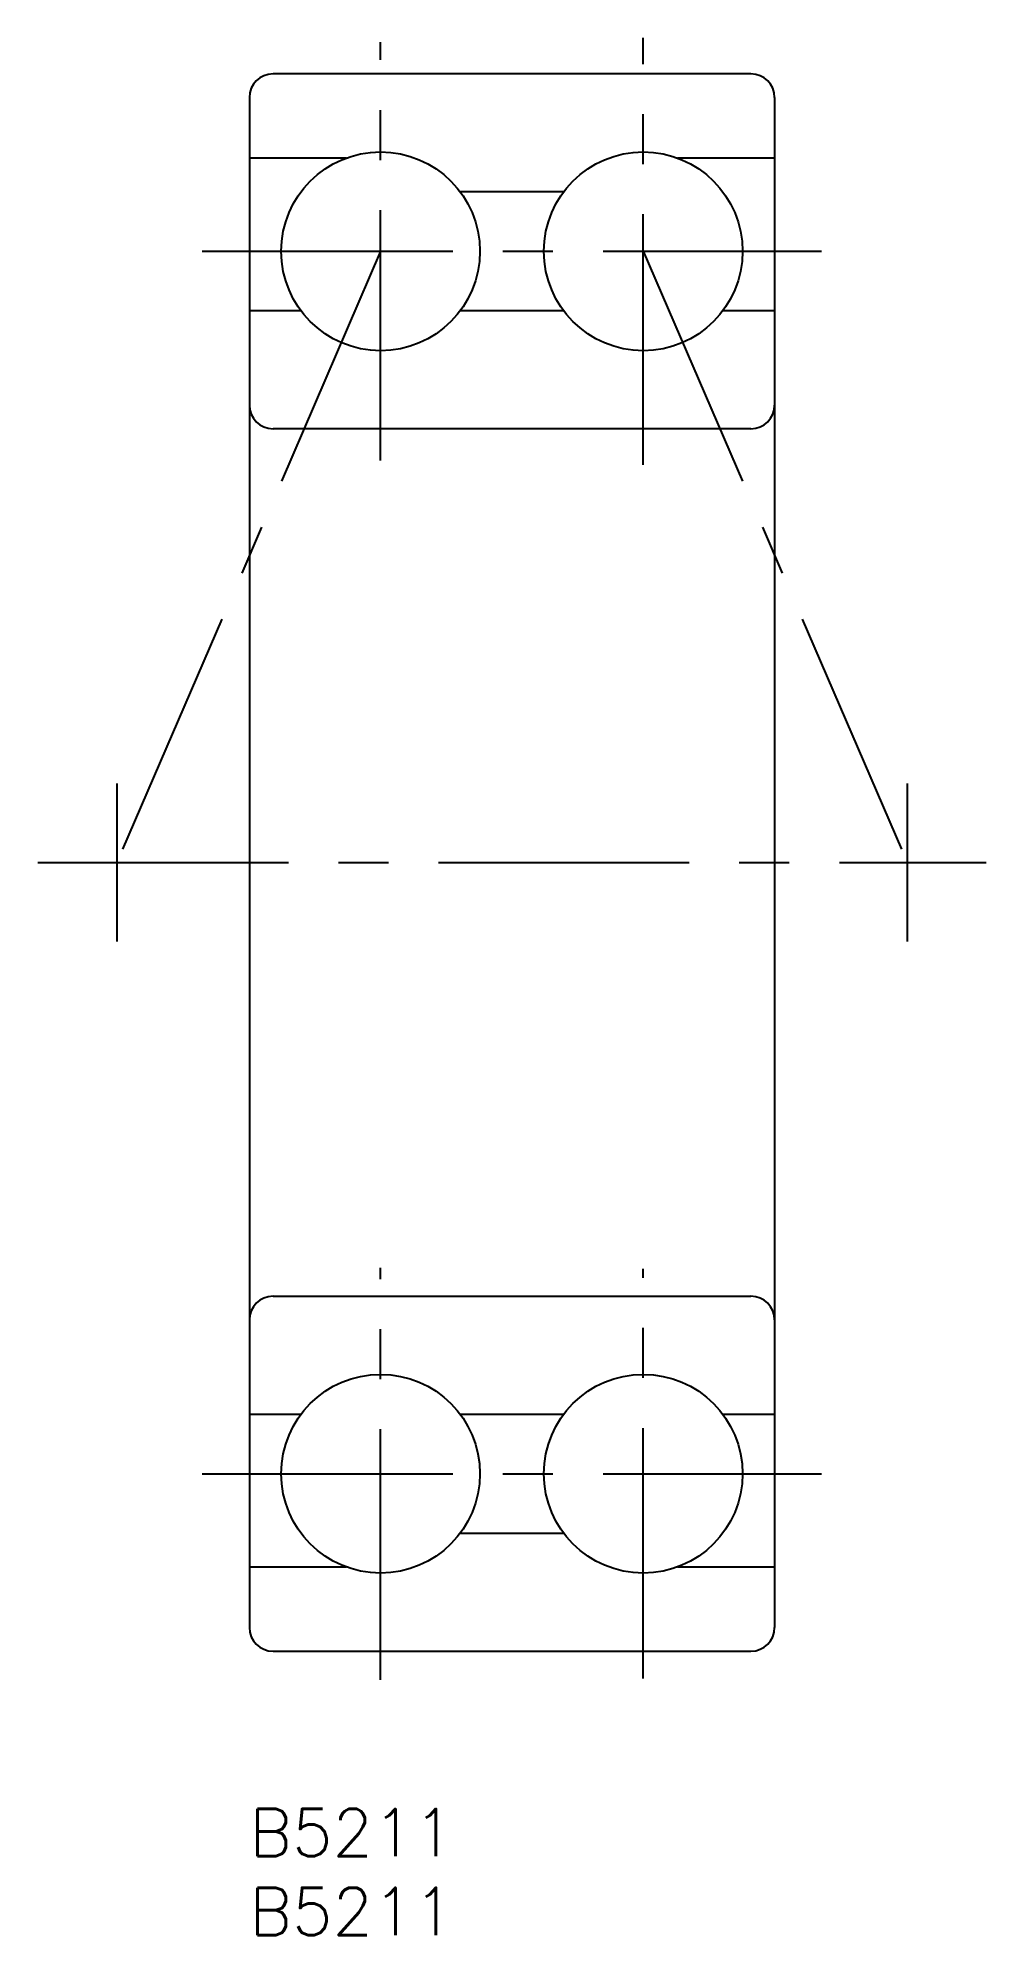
# Model space of a CAD drawing. Extents: x -13 to 47, y -8 to 112.
import ezdxf

# ---------------------------------------------------------------- set-up
doc = ezdxf.new("R2010")
doc.units = 0
doc.header["$LTSCALE"] = 0.5
doc.linetypes.add('CENTER', pattern=[50.8, 31.75, -6.35, 6.35, -6.35])
for name, color, linetype in [('MSM_CENTER', 1, 'CENTER'), ('MSM_CONTINUOUS', 7, 'CONTINUOUS'), ('MSM_PART_NUMBER', 7, 'CONTINUOUS')]:
    doc.layers.add(name, color=color, linetype=linetype)
doc.styles.get("Standard").update_dxf_attribs({"font": 'txt.shx', "height": 3, "bigfont": 'bigfont.shx'})

msp = doc.modelspace()

# ---------------------------------------------------------------- linework, layer by layer
at = {"layer": 'MSM_CENTER'}
for p, q in [((8.32, 85.48), (8.32, 112.02)), ((24.97, 85.22), (24.97, 112.28)), ((8.32, 98.75), (-8.4, 60)), ((-2.98, 98.75), (36.27, 98.75)), ((24.97, 98.75), (41.7, 60)), ((-8.4, 65), (-8.4, 55)), ((41.7, 65), (41.7, 55)), ((-13.4, 60), (46.7, 60)), ((8.32, 8.19), (8.32, 34.31)), ((24.97, 8.27), (24.97, 34.23)), ((-2.98, 21.25), (36.27, 21.25))]:
    msp.add_line(p, q, dxfattribs=at)
at = {"layer": 'MSM_CONTINUOUS'}
for p, q in [((31.8, 110), (1.5, 110)), ((0, 108.5), (0, 11.5)), ((33.3, 108.5), (33.3, 11.5)), ((6.15, 104.66), (0, 104.66)), ((33.3, 104.66), (27.15, 104.66)), ((19.93, 102.53), (13.36, 102.53)), ((3.28, 94.97), (0, 94.97)), ((19.93, 94.97), (13.36, 94.97)), ((33.3, 94.97), (30.01, 94.97)), ((31.8, 87.5), (1.5, 87.5)), ((1.5, 32.5), (31.8, 32.5)), ((0, 25.03), (3.28, 25.03)), ((13.36, 25.03), (19.93, 25.03)), ((30.01, 25.03), (33.3, 25.03)), ((13.36, 17.47), (19.93, 17.47)), ((0, 15.34), (6.15, 15.34)), ((27.15, 15.34), (33.3, 15.34)), ((1.5, 10), (31.8, 10))]:
    msp.add_line(p, q, dxfattribs=at)
for centre in [(8.32, 98.75), (24.97, 98.75), (8.32, 21.25), (24.97, 21.25)]:
    msp.add_circle(centre, 6.3, dxfattribs=at)
for centre, start, end in [((1.5, 108.5), 90, 180), ((31.8, 108.5), 0, 90), ((1.5, 89), 180, 270), ((31.8, 89), 270, 360), ((1.5, 31), 90, 180), ((31.8, 31), 0, 90), ((1.5, 11.5), 180, 270), ((31.8, 11.5), 270, 0)]:
    msp.add_arc(centre, 1.5, start, end, dxfattribs=at)

# ---------------------------------------------------------------- texts
at = {"layer": 'MSM_PART_NUMBER'}
for p in [(0, -3), (0, -8)]:
    msp.add_text('B5211', height=3, dxfattribs=at).set_placement(p)

doc.saveas('drawing.dxf')
